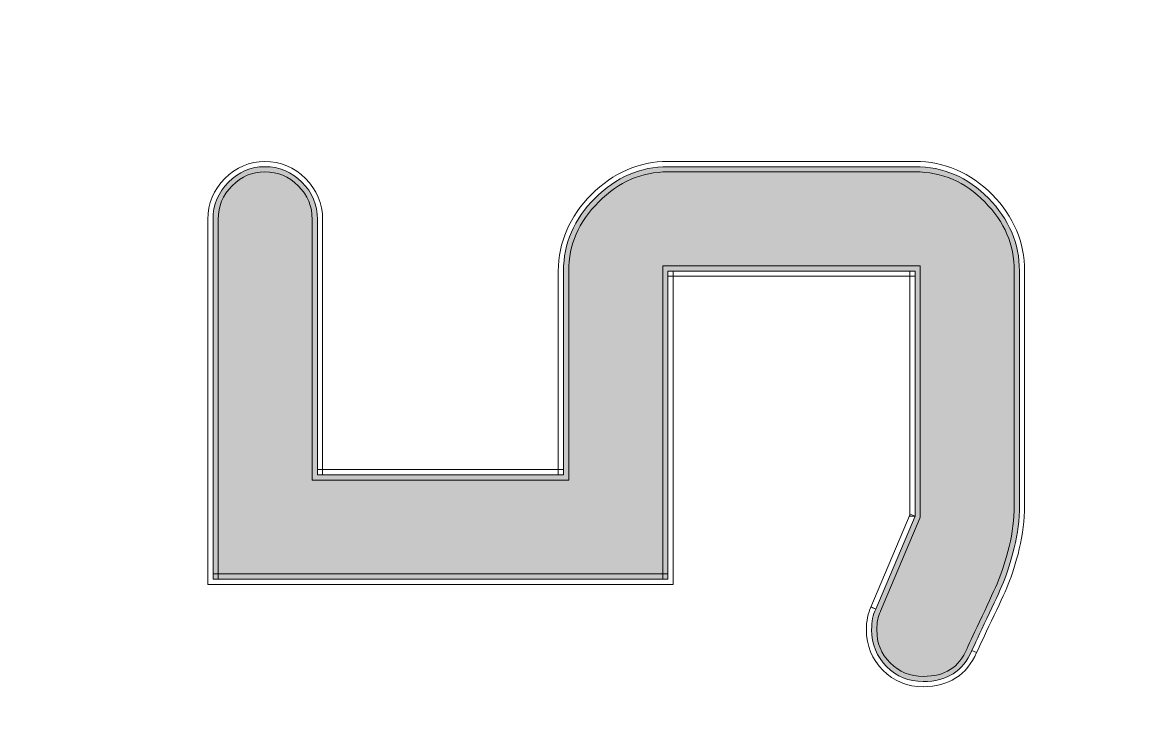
# Model space of a CAD drawing. Header units: inches. Extents: x 3.6 to 56.9, y 3.5 to 76.6.
# Drawn here: x 33.853 to 35.743, y 54.135 to 55.295 of the extents above; entities that cross this region are included whole.
import ezdxf

# ---------------------------------------------------------------- set-up
doc = ezdxf.new("R2010")
doc.units = ezdxf.units.IN
doc.header["$MEASUREMENT"] = 0
doc.layers.add('board', color=7, linetype='Continuous')
doc.layers.add('silk', color=7, linetype='Continuous')

msp = doc.modelspace()

# ---------------------------------------------------------------- hatches: boundary and pattern name
at = {"layer": 'silk', "true_color": 0xffffff}
h = msp.add_hatch(color=7, dxfattribs=at)
h.dxf.hatch_style = 2
h.paths.add_polyline_path([(35.3604, 55.6286), (35.3604, 56.1454), (34.3511, 56.1454), (34.3511, 55.6286)])
edge = h.paths.add_edge_path()
edge.add_spline(control_points=[(35.3604, 55.4522), (35.3604, 55.4522), (34.3511, 55.4522), (34.3511, 55.4522), (34.3033, 55.4522), (34.262, 55.4696), (34.2271, 55.5046), (34.1922, 55.5395), (34.1747, 55.5808), (34.1747, 55.6286), (34.1747, 55.6286), (34.1747, 56.1454), (34.1747, 56.1454), (34.1747, 56.192), (34.1922, 56.2331), (34.2271, 56.2686), (34.262, 56.3041), (34.3033, 56.3218), (34.3511, 56.3218), (34.3511, 56.3218), (35.3604, 56.3218), (35.3604, 56.3218), (35.4081, 56.3218), (35.4495, 56.3041), (35.4844, 56.2686), (35.5193, 56.2331), (35.5368, 56.192), (35.5368, 56.1454), (35.5368, 56.1454), (35.5368, 55.6286), (35.5368, 55.6286), (35.5368, 55.5808), (35.5193, 55.5395), (35.4844, 55.5046), (35.4495, 55.4696), (35.4081, 55.4522), (35.3604, 55.4522)], knot_values=[0, 0, 0, 0, 1, 1, 1, 2, 2, 2, 3, 3, 3, 4, 4, 4, 5, 5, 5, 6, 6, 6, 7, 7, 7, 8, 8, 8, 9, 9, 9, 10, 10, 10, 11, 11, 11, 12, 12, 12, 12], degree=3, periodic=1)
edge = h.paths.add_edge_path()
edge.add_spline(control_points=[(35.3744, 54.1822), (35.3499, 54.1822), (35.3293, 54.1906), (35.3124, 54.2075), (35.2955, 54.2244), (35.2871, 54.245), (35.2871, 54.2695), (35.2871, 54.2835), (35.2894, 54.2951), (35.294, 54.3044), (35.294, 54.3044), (35.3604, 54.4616), (35.3604, 54.4616), (35.3604, 54.4616), (35.3604, 54.8754), (35.3604, 54.8754), (35.3604, 54.8754), (34.943, 54.8754), (34.943, 54.8754), (34.943, 54.8754), (34.943, 54.3551), (34.943, 54.3551), (34.943, 54.3551), (34.1747, 54.3551), (34.1747, 54.3551), (34.1747, 54.3551), (34.1747, 54.9628), (34.1747, 54.9628), (34.1747, 54.9872), (34.1834, 55.0082), (34.2009, 55.0256), (34.2183, 55.0431), (34.2387, 55.0518), (34.262, 55.0518), (34.2865, 55.0518), (34.3074, 55.0431), (34.3249, 55.0256), (34.3423, 55.0082), (34.3511, 54.9872), (34.3511, 54.9628), (34.3511, 54.9628), (34.3511, 54.5314), (34.3511, 54.5314), (34.3511, 54.5314), (34.7667, 54.5314), (34.7667, 54.5314), (34.7667, 54.5314), (34.7667, 54.8754), (34.7667, 54.8754), (34.7667, 54.922), (34.7844, 54.963), (34.8199, 54.9986), (34.8554, 55.0341), (34.8965, 55.0518), (34.943, 55.0518), (34.943, 55.0518), (35.3604, 55.0518), (35.3604, 55.0518), (35.4081, 55.0518), (35.4495, 55.0341), (35.4844, 54.9986), (35.5193, 54.963), (35.5368, 54.922), (35.5368, 54.8754), (35.5368, 54.8754), (35.5368, 54.479), (35.5368, 54.479), (35.5368, 54.4558), (35.5339, 54.4322), (35.528, 54.4083), (35.5222, 54.3845), (35.5161, 54.365), (35.5097, 54.3498), (35.5033, 54.3347), (35.494, 54.3143), (35.4818, 54.2887), (35.4695, 54.2631), (35.4611, 54.245), (35.4564, 54.2346), (35.4413, 54.1996), (35.414, 54.1822), (35.3744, 54.1822)], knot_values=[0, 0, 0, 0, 1, 1, 1, 2, 2, 2, 3, 3, 3, 4, 4, 4, 5, 5, 5, 6, 6, 6, 7, 7, 7, 8, 8, 8, 9, 9, 9, 10, 10, 10, 11, 11, 11, 12, 12, 12, 13, 13, 13, 14, 14, 14, 15, 15, 15, 16, 16, 16, 17, 17, 17, 18, 18, 18, 19, 19, 19, 20, 20, 20, 21, 21, 21, 22, 22, 22, 23, 23, 23, 24, 24, 24, 25, 25, 25, 26, 26, 26, 27, 27, 27, 27], degree=3, periodic=1)
edge = h.paths.add_edge_path()
edge.add_spline(control_points=[(35.3604, 53.2614), (35.3604, 53.2614), (35.3604, 53.3243), (35.3604, 53.3243), (35.3604, 53.3604), (35.3441, 53.386), (35.3115, 53.4011), (35.3115, 53.4011), (34.957, 53.581), (34.957, 53.581), (34.9174, 53.5973), (34.8837, 53.6054), (34.8557, 53.6054), (34.8208, 53.6054), (34.787, 53.5973), (34.7545, 53.581), (34.7545, 53.581), (34.4, 53.4011), (34.4, 53.4011), (34.3674, 53.386), (34.3511, 53.3604), (34.3511, 53.3243), (34.3511, 53.3243), (34.3511, 53.2614), (34.3511, 53.2614), (34.3511, 53.2614), (35.3604, 53.2614), (35.3604, 53.2614)], knot_values=[0, 0, 0, 0, 1, 1, 1, 2, 2, 2, 3, 3, 3, 4, 4, 4, 5, 5, 5, 6, 6, 6, 7, 7, 7, 8, 8, 8, 9, 9, 9, 9], degree=3, periodic=1)
edge = h.paths.add_edge_path()
edge.add_spline(control_points=[(35.4477, 52.9122), (35.4244, 52.9122), (35.4041, 52.9206), (35.3866, 52.9375), (35.3691, 52.9544), (35.3604, 52.975), (35.3604, 52.9995), (35.3604, 52.9995), (35.3604, 53.0851), (35.3604, 53.0851), (35.3604, 53.0851), (34.3511, 53.0851), (34.3511, 53.0851), (34.3511, 53.0851), (34.3511, 52.9995), (34.3511, 52.9995), (34.3511, 52.975), (34.3423, 52.9544), (34.3249, 52.9375), (34.3074, 52.9206), (34.2865, 52.9122), (34.262, 52.9122), (34.2387, 52.9122), (34.2183, 52.9206), (34.2009, 52.9375), (34.1834, 52.9544), (34.1747, 52.975), (34.1747, 52.9995), (34.1747, 52.9995), (34.1747, 53.3243), (34.1747, 53.3243), (34.1747, 53.3755), (34.1887, 53.4224), (34.2166, 53.4649), (34.2445, 53.5074), (34.2795, 53.5391), (34.3214, 53.56), (34.3214, 53.56), (34.6759, 53.7382), (34.6759, 53.7382), (34.7364, 53.7673), (34.7964, 53.7818), (34.8557, 53.7818), (34.9151, 53.7818), (34.9751, 53.7673), (35.0356, 53.7382), (35.0356, 53.7382), (35.3918, 53.5618), (35.3918, 53.5618), (35.4337, 53.5432), (35.4684, 53.512), (35.4957, 53.4684), (35.5231, 53.4247), (35.5368, 53.3767), (35.5368, 53.3243), (35.5368, 53.3243), (35.5368, 52.9995), (35.5368, 52.9995), (35.5368, 52.975), (35.528, 52.9544), (35.5106, 52.9375), (35.4931, 52.9206), (35.4722, 52.9122), (35.4477, 52.9122)], knot_values=[0, 0, 0, 0, 1, 1, 1, 2, 2, 2, 3, 3, 3, 4, 4, 4, 5, 5, 5, 6, 6, 6, 7, 7, 7, 8, 8, 8, 9, 9, 9, 10, 10, 10, 11, 11, 11, 12, 12, 12, 13, 13, 13, 14, 14, 14, 15, 15, 15, 16, 16, 16, 17, 17, 17, 18, 18, 18, 19, 19, 19, 20, 20, 20, 21, 21, 21, 21], degree=3, periodic=1)
edge = h.paths.add_edge_path()
edge.add_spline(control_points=[(35.5368, 51.6422), (35.5368, 51.6422), (34.1747, 51.6422), (34.1747, 51.6422), (34.1747, 51.6422), (34.1747, 52.4228), (34.1747, 52.4228), (34.1747, 52.4472), (34.1834, 52.4682), (34.2009, 52.4856), (34.2183, 52.5031), (34.2387, 52.5118), (34.262, 52.5118), (34.2865, 52.5118), (34.3074, 52.5031), (34.3249, 52.4856), (34.3423, 52.4682), (34.3511, 52.4472), (34.3511, 52.4228), (34.3511, 52.4228), (34.3511, 51.8186), (34.3511, 51.8186), (34.3511, 51.8186), (34.7667, 51.8186), (34.7667, 51.8186), (34.7667, 51.8186), (34.7667, 52.077), (34.7667, 52.077), (34.7667, 52.1003), (34.7754, 52.1207), (34.7929, 52.1381), (34.8103, 52.1556), (34.8313, 52.1643), (34.8557, 52.1643), (34.8802, 52.1643), (34.9008, 52.1556), (34.9177, 52.1381), (34.9346, 52.1207), (34.943, 52.1003), (34.943, 52.077), (34.943, 52.077), (34.943, 51.8186), (34.943, 51.8186), (34.943, 51.8186), (35.3604, 51.8186), (35.3604, 51.8186), (35.3604, 51.8186), (35.3604, 52.4228), (35.3604, 52.4228), (35.3604, 52.4472), (35.3691, 52.4682), (35.3866, 52.4856), (35.4041, 52.5031), (35.4244, 52.5118), (35.4477, 52.5118), (35.4722, 52.5118), (35.4931, 52.5031), (35.5106, 52.4856), (35.528, 52.4682), (35.5368, 52.4472), (35.5368, 52.4228), (35.5368, 52.4228), (35.5368, 51.6422), (35.5368, 51.6422)], knot_values=[0, 0, 0, 0, 1, 1, 1, 2, 2, 2, 3, 3, 3, 4, 4, 4, 5, 5, 5, 6, 6, 6, 7, 7, 7, 8, 8, 8, 9, 9, 9, 10, 10, 10, 11, 11, 11, 12, 12, 12, 13, 13, 13, 14, 14, 14, 15, 15, 15, 16, 16, 16, 17, 17, 17, 18, 18, 18, 19, 19, 19, 20, 20, 20, 21, 21, 21, 21], degree=3, periodic=1)
edge = h.paths.add_edge_path()
edge.add_spline(control_points=[(35.5368, 50.3722), (35.5368, 50.3722), (34.262, 50.3722), (34.262, 50.3722), (34.2387, 50.3722), (34.2183, 50.3806), (34.2009, 50.3975), (34.1834, 50.4144), (34.1747, 50.435), (34.1747, 50.4595), (34.1747, 50.4839), (34.1834, 50.5049), (34.2009, 50.5224), (34.2183, 50.5398), (34.2387, 50.5486), (34.262, 50.5486), (34.262, 50.5486), (35.3604, 50.5486), (35.3604, 50.5486), (35.3604, 50.5486), (35.3604, 51.1528), (35.3604, 51.1528), (35.3604, 51.1772), (35.3691, 51.1982), (35.3866, 51.2156), (35.4041, 51.2331), (35.4244, 51.2418), (35.4477, 51.2418), (35.4722, 51.2418), (35.4931, 51.2331), (35.5106, 51.2156), (35.528, 51.1982), (35.5368, 51.1772), (35.5368, 51.1528), (35.5368, 51.1528), (35.5368, 50.3722), (35.5368, 50.3722)], knot_values=[0, 0, 0, 0, 1, 1, 1, 2, 2, 2, 3, 3, 3, 4, 4, 4, 5, 5, 5, 6, 6, 6, 7, 7, 7, 8, 8, 8, 9, 9, 9, 10, 10, 10, 11, 11, 11, 12, 12, 12, 12], degree=3, periodic=1)
edge = h.paths.add_edge_path()
edge.add_spline(control_points=[(34.62, 49.2785), (34.62, 49.2785), (34.62, 49.7064), (34.62, 49.7064), (34.62, 49.7297), (34.611, 49.7503), (34.5929, 49.7684), (34.5749, 49.7864), (34.5542, 49.7954), (34.5309, 49.7954), (34.5309, 49.7954), (34.4401, 49.7954), (34.4401, 49.7954), (34.4157, 49.7954), (34.3947, 49.7864), (34.3773, 49.7684), (34.3598, 49.7503), (34.3511, 49.7297), (34.3511, 49.7064), (34.3511, 49.7064), (34.3511, 49.2785), (34.3511, 49.2785), (34.3511, 49.2785), (34.62, 49.2785), (34.62, 49.2785)], knot_values=[0, 0, 0, 0, 1, 1, 1, 2, 2, 2, 3, 3, 3, 4, 4, 4, 5, 5, 5, 6, 6, 6, 7, 7, 7, 8, 8, 8, 8], degree=3, periodic=1)
edge = h.paths.add_edge_path()
edge.add_spline(control_points=[(35.4477, 49.1022), (35.4477, 49.1022), (34.1747, 49.1022), (34.1747, 49.1022), (34.1747, 49.1022), (34.1747, 49.7064), (34.1747, 49.7064), (34.1747, 49.7786), (34.2009, 49.8408), (34.2533, 49.8932), (34.3057, 49.9456), (34.3679, 49.9718), (34.4401, 49.9718), (34.4401, 49.9718), (34.5309, 49.9718), (34.5309, 49.9718), (34.6031, 49.9718), (34.6654, 49.9453), (34.7178, 49.8924), (34.7702, 49.8394), (34.7964, 49.7774), (34.7964, 49.7064), (34.7964, 49.7064), (34.7964, 49.6051), (34.7964, 49.6051), (34.7964, 49.6051), (35.4041, 49.9596), (35.4041, 49.9596), (35.4204, 49.9677), (35.4349, 49.9718), (35.4477, 49.9718), (35.4722, 49.9718), (35.4931, 49.9631), (35.5106, 49.9456), (35.528, 49.9282), (35.5368, 49.9072), (35.5368, 49.8828), (35.5368, 49.849), (35.5222, 49.8234), (35.4931, 49.8059), (35.4931, 49.8059), (34.7964, 49.399), (34.7964, 49.399), (34.7964, 49.399), (34.7964, 49.2785), (34.7964, 49.2785), (34.7964, 49.2785), (35.4477, 49.2785), (35.4477, 49.2785), (35.4722, 49.2785), (35.4931, 49.2698), (35.5106, 49.2524), (35.528, 49.2349), (35.5368, 49.2139), (35.5368, 49.1895), (35.5368, 49.165), (35.528, 49.1444), (35.5106, 49.1275), (35.4931, 49.1106), (35.4722, 49.1022), (35.4477, 49.1022)], knot_values=[0, 0, 0, 0, 1, 1, 1, 2, 2, 2, 3, 3, 3, 4, 4, 4, 5, 5, 5, 6, 6, 6, 7, 7, 7, 8, 8, 8, 9, 9, 9, 10, 10, 10, 11, 11, 11, 12, 12, 12, 13, 13, 13, 14, 14, 14, 15, 15, 15, 16, 16, 16, 17, 17, 17, 18, 18, 18, 19, 19, 19, 20, 20, 20, 20], degree=3, periodic=1)

# ---------------------------------------------------------------- linework, layer by layer
at = {"layer": 'board', "color": 7, "lineweight": 20, "true_color": 0xffffff}
msp.add_open_spline([(56.8521, 12.1646), (56.8521, 12.1646), (55.3337, 10.6434), (55.3337, 10.6434), (55.3337, 10.6434), (43.9474, 10.6434), (43.9474, 10.6434), (43.9474, 10.6434), (41.4173, 8.1094), (41.4173, 8.1094), (41.4173, 8.1094), (8.7761, 8.1094), (8.7761, 8.1094), (8.7761, 8.1094), (6.246, 10.6434), (6.246, 10.6434), (6.246, 10.6434), (4.7111, 10.6434), (4.7111, 10.6434), (4.2186, 10.5873), (3.7727, 10.9401), (3.7148, 11.4312), (3.7074, 11.4979), (3.7074, 11.5709), (3.7148, 11.6404), (3.7148, 11.6404), (3.7148, 75.5088), (3.7148, 75.5088), (3.6569, 76.0016), (4.0097, 76.4482), (4.5011, 76.5061), (4.5706, 76.5142), (4.6408, 76.5142), (4.7114, 76.5061), (4.7114, 76.5061), (55.8558, 76.5061), (55.8558, 76.5061), (56.3487, 76.5636), (56.7949, 76.2104), (56.8521, 75.7176), (56.8602, 75.6481), (56.8602, 75.5779), (56.8521, 75.5088), (56.8521, 75.5088), (56.8521, 12.1646), (56.8521, 12.1646)], degree=3, knots=[0, 0, 0, 0, 1, 1, 1, 2, 2, 2, 3, 3, 3, 4, 4, 4, 5, 5, 5, 6, 6, 6, 7, 7, 7, 8, 8, 8, 9, 9, 9, 10, 10, 10, 11, 11, 11, 12, 12, 12, 13, 13, 13, 14, 14, 14, 15, 15, 15, 15], dxfattribs=at)
at = {"layer": 'silk', "lineweight": 0}
for points, knots in [([(35.3744, 54.1734), (35.3482, 54.1734), (35.3243, 54.1831), (35.3061, 54.2013), (35.288, 54.2194), (35.2782, 54.2433), (35.2782, 54.2695), (35.2782, 54.2843), (35.281, 54.298), (35.2862, 54.3084), (35.2862, 54.3084), (35.294, 54.3044), (35.294, 54.3044), (35.294, 54.3044), (35.2859, 54.3079), (35.2859, 54.3079), (35.2859, 54.3079), (35.3523, 54.465), (35.3523, 54.465), (35.3523, 54.465), (35.3604, 54.4616), (35.3604, 54.4616), (35.3604, 54.4616), (35.3516, 54.4616), (35.3516, 54.4616), (35.3516, 54.4616), (35.3516, 54.8754), (35.3516, 54.8754), (35.3516, 54.8754), (35.3604, 54.8754), (35.3604, 54.8754), (35.3604, 54.8754), (35.3604, 54.8666), (35.3604, 54.8666), (35.3604, 54.8666), (34.943, 54.8666), (34.943, 54.8666), (34.943, 54.8666), (34.943, 54.8754), (34.943, 54.8754), (34.943, 54.8754), (34.9519, 54.8754), (34.9519, 54.8754), (34.9519, 54.8754), (34.9519, 54.3551), (34.9519, 54.3551), (34.9519, 54.3551), (34.9519, 54.3462), (34.9519, 54.3462), (34.9519, 54.3462), (34.943, 54.3462), (34.943, 54.3462), (34.943, 54.3462), (34.1747, 54.3462), (34.1747, 54.3462), (34.1747, 54.3462), (34.1659, 54.3462), (34.1659, 54.3462), (34.1659, 54.3462), (34.1659, 54.3551), (34.1659, 54.3551), (34.1659, 54.3551), (34.1659, 54.9628), (34.1659, 54.9628), (34.1659, 54.989), (34.176, 55.0132), (34.1947, 55.0319), (34.2133, 55.0505), (34.2369, 55.0606), (34.262, 55.0606), (34.2882, 55.0606), (34.3124, 55.0506), (34.3311, 55.0319), (34.3498, 55.0132), (34.3599, 54.989), (34.3599, 54.9628), (34.3599, 54.9628), (34.3599, 54.5314), (34.3599, 54.5314), (34.3599, 54.5314), (34.3511, 54.5314), (34.3511, 54.5314), (34.3511, 54.5314), (34.3511, 54.5403), (34.3511, 54.5403), (34.3511, 54.5403), (34.7667, 54.5403), (34.7667, 54.5403), (34.7667, 54.5403), (34.7667, 54.5314), (34.7667, 54.5314), (34.7667, 54.5314), (34.7579, 54.5314), (34.7579, 54.5314), (34.7579, 54.5314), (34.7579, 54.8754), (34.7579, 54.8754), (34.7579, 54.9238), (34.777, 54.9681), (34.8137, 55.0048), (34.8504, 55.0415), (34.8947, 55.0606), (34.943, 55.0606), (34.943, 55.0606), (35.3604, 55.0606), (35.3604, 55.0606), (35.4099, 55.0606), (35.4545, 55.0415), (35.4907, 55.0047), (35.5268, 54.968), (35.5456, 54.9238), (35.5456, 54.8754), (35.5456, 54.8754), (35.5456, 54.479), (35.5456, 54.479), (35.5456, 54.4552), (35.5425, 54.4306), (35.5366, 54.4062), (35.5307, 54.3821), (35.5244, 54.3619), (35.5178, 54.3464), (35.5114, 54.3311), (35.502, 54.3106), (35.4897, 54.2849), (35.4775, 54.2593), (35.4691, 54.2414), (35.4645, 54.231), (35.4645, 54.231), (35.4564, 54.2346), (35.4564, 54.2346), (35.4564, 54.2346), (35.4645, 54.2311), (35.4645, 54.2311), (35.4483, 54.1937), (35.4165, 54.1734), (35.3744, 54.1734)], [0, 0, 0, 0, 1, 1, 1, 2, 2, 2, 3, 3, 3, 4, 4, 4, 5, 5, 5, 6, 6, 6, 7, 7, 7, 8, 8, 8, 9, 9, 9, 10, 10, 10, 11, 11, 11, 12, 12, 12, 13, 13, 13, 14, 14, 14, 15, 15, 15, 16, 16, 16, 17, 17, 17, 18, 18, 18, 19, 19, 19, 20, 20, 20, 21, 21, 21, 22, 22, 22, 23, 23, 23, 24, 24, 24, 25, 25, 25, 26, 26, 26, 27, 27, 27, 28, 28, 28, 29, 29, 29, 30, 30, 30, 31, 31, 31, 32, 32, 32, 33, 33, 33, 34, 34, 34, 35, 35, 35, 36, 36, 36, 37, 37, 37, 38, 38, 38, 39, 39, 39, 40, 40, 40, 41, 41, 41, 42, 42, 42, 43, 43, 43, 44, 44, 44, 45, 45, 45, 45]), ([(35.3744, 54.1822), (35.3499, 54.1822), (35.3293, 54.1906), (35.3124, 54.2075), (35.2955, 54.2244), (35.2871, 54.245), (35.2871, 54.2695), (35.2871, 54.2835), (35.2894, 54.2951), (35.294, 54.3044), (35.294, 54.3044), (35.3604, 54.4616), (35.3604, 54.4616), (35.3604, 54.4616), (35.3604, 54.8754), (35.3604, 54.8754), (35.3604, 54.8754), (34.943, 54.8754), (34.943, 54.8754), (34.943, 54.8754), (34.943, 54.3551), (34.943, 54.3551), (34.943, 54.3551), (34.1747, 54.3551), (34.1747, 54.3551), (34.1747, 54.3551), (34.1747, 54.9628), (34.1747, 54.9628), (34.1747, 54.9872), (34.1834, 55.0082), (34.2009, 55.0256), (34.2183, 55.0431), (34.2387, 55.0518), (34.262, 55.0518), (34.2865, 55.0518), (34.3074, 55.0431), (34.3249, 55.0256), (34.3423, 55.0082), (34.3511, 54.9872), (34.3511, 54.9628), (34.3511, 54.9628), (34.3511, 54.5314), (34.3511, 54.5314), (34.3511, 54.5314), (34.7667, 54.5314), (34.7667, 54.5314), (34.7667, 54.5314), (34.7667, 54.8754), (34.7667, 54.8754), (34.7667, 54.922), (34.7844, 54.963), (34.8199, 54.9986), (34.8554, 55.0341), (34.8965, 55.0518), (34.943, 55.0518), (34.943, 55.0518), (35.3604, 55.0518), (35.3604, 55.0518), (35.4081, 55.0518), (35.4495, 55.0341), (35.4844, 54.9986), (35.5193, 54.963), (35.5368, 54.922), (35.5368, 54.8754), (35.5368, 54.8754), (35.5368, 54.479), (35.5368, 54.479), (35.5368, 54.4558), (35.5339, 54.4322), (35.528, 54.4083), (35.5222, 54.3845), (35.5161, 54.365), (35.5097, 54.3498), (35.5033, 54.3347), (35.494, 54.3143), (35.4818, 54.2887), (35.4695, 54.2631), (35.4611, 54.245), (35.4564, 54.2346), (35.4413, 54.1996), (35.414, 54.1822), (35.3744, 54.1822)], [0, 0, 0, 0, 1, 1, 1, 2, 2, 2, 3, 3, 3, 4, 4, 4, 5, 5, 5, 6, 6, 6, 7, 7, 7, 8, 8, 8, 9, 9, 9, 10, 10, 10, 11, 11, 11, 12, 12, 12, 13, 13, 13, 14, 14, 14, 15, 15, 15, 16, 16, 16, 17, 17, 17, 18, 18, 18, 19, 19, 19, 20, 20, 20, 21, 21, 21, 22, 22, 22, 23, 23, 23, 24, 24, 24, 25, 25, 25, 26, 26, 26, 27, 27, 27, 27]), ([(35.3744, 54.191), (35.4114, 54.191), (35.4343, 54.2056), (35.4484, 54.2381), (35.4484, 54.2381), (35.4484, 54.2381), (35.4484, 54.2381), (35.4484, 54.2381), (35.4484, 54.2382), (35.4484, 54.2382), (35.4531, 54.2487), (35.4616, 54.2669), (35.4738, 54.2925), (35.486, 54.3181), (35.4952, 54.3382), (35.5016, 54.3533), (35.5078, 54.368), (35.5137, 54.3868), (35.5195, 54.4104), (35.5252, 54.4338), (35.528, 54.4563), (35.528, 54.479), (35.528, 54.479), (35.528, 54.8754), (35.528, 54.8754), (35.528, 54.9202), (35.5119, 54.9581), (35.4781, 54.9924), (35.4444, 55.0266), (35.4063, 55.043), (35.3604, 55.043), (35.3604, 55.043), (34.943, 55.043), (34.943, 55.043), (34.8983, 55.043), (34.8605, 55.0266), (34.8262, 54.9923), (34.7919, 54.958), (34.7755, 54.9202), (34.7755, 54.8754), (34.7755, 54.8754), (34.7755, 54.5314), (34.7755, 54.5314), (34.7755, 54.5314), (34.7755, 54.5226), (34.7755, 54.5226), (34.7755, 54.5226), (34.7667, 54.5226), (34.7667, 54.5226), (34.7667, 54.5226), (34.3511, 54.5226), (34.3511, 54.5226), (34.3511, 54.5226), (34.3422, 54.5226), (34.3422, 54.5226), (34.3422, 54.5226), (34.3422, 54.5314), (34.3422, 54.5314), (34.3422, 54.5314), (34.3422, 54.9628), (34.3422, 54.9628), (34.3422, 54.9854), (34.3349, 55.0032), (34.3186, 55.0194), (34.3024, 55.0356), (34.2847, 55.043), (34.262, 55.043), (34.2405, 55.043), (34.2234, 55.0356), (34.2071, 55.0194), (34.1909, 55.0032), (34.1835, 54.9854), (34.1835, 54.9628), (34.1835, 54.9628), (34.1835, 54.3551), (34.1835, 54.3551), (34.1835, 54.3551), (34.1747, 54.3551), (34.1747, 54.3551), (34.1747, 54.3551), (34.1747, 54.3639), (34.1747, 54.3639), (34.1747, 54.3639), (34.943, 54.3639), (34.943, 54.3639), (34.943, 54.3639), (34.943, 54.3551), (34.943, 54.3551), (34.943, 54.3551), (34.9342, 54.3551), (34.9342, 54.3551), (34.9342, 54.3551), (34.9342, 54.8754), (34.9342, 54.8754), (34.9342, 54.8754), (34.9342, 54.8843), (34.9342, 54.8843), (34.9342, 54.8843), (34.943, 54.8843), (34.943, 54.8843), (34.943, 54.8843), (35.3604, 54.8843), (35.3604, 54.8843), (35.3604, 54.8843), (35.3692, 54.8843), (35.3692, 54.8843), (35.3692, 54.8843), (35.3692, 54.8754), (35.3692, 54.8754), (35.3692, 54.8754), (35.3692, 54.4616), (35.3692, 54.4616), (35.3692, 54.4616), (35.3692, 54.4598), (35.3692, 54.4598), (35.3692, 54.4598), (35.3685, 54.4582), (35.3685, 54.4582), (35.3685, 54.4582), (35.3022, 54.301), (35.3022, 54.301), (35.3022, 54.301), (35.3021, 54.3007), (35.3021, 54.3007), (35.3021, 54.3007), (35.3019, 54.3005), (35.3019, 54.3005), (35.2978, 54.2922), (35.2959, 54.2826), (35.2959, 54.2695), (35.2959, 54.2468), (35.303, 54.2294), (35.3186, 54.2137), (35.3342, 54.1981), (35.3517, 54.191), (35.3744, 54.191)], [0, 0, 0, 0, 1, 1, 1, 2, 2, 2, 3, 3, 3, 4, 4, 4, 5, 5, 5, 6, 6, 6, 7, 7, 7, 8, 8, 8, 9, 9, 9, 10, 10, 10, 11, 11, 11, 12, 12, 12, 13, 13, 13, 14, 14, 14, 15, 15, 15, 16, 16, 16, 17, 17, 17, 18, 18, 18, 19, 19, 19, 20, 20, 20, 21, 21, 21, 22, 22, 22, 23, 23, 23, 24, 24, 24, 25, 25, 25, 26, 26, 26, 27, 27, 27, 28, 28, 28, 29, 29, 29, 30, 30, 30, 31, 31, 31, 32, 32, 32, 33, 33, 33, 34, 34, 34, 35, 35, 35, 36, 36, 36, 37, 37, 37, 38, 38, 38, 39, 39, 39, 40, 40, 40, 41, 41, 41, 42, 42, 42, 43, 43, 43, 44, 44, 44, 45, 45, 45, 45])]:
    msp.add_open_spline(points, degree=3, knots=knots, dxfattribs=at)

doc.saveas('drawing.dxf')
